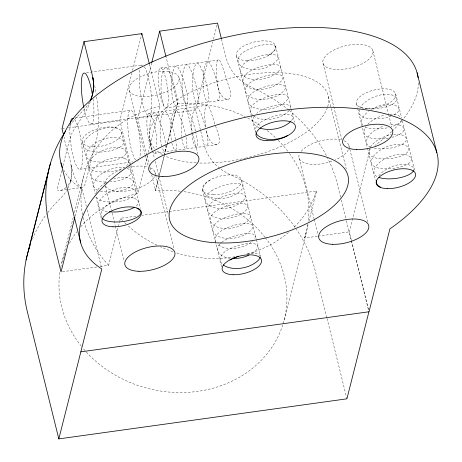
<?xml version="1.0" encoding="UTF-8"?>
<svg xmlns="http://www.w3.org/2000/svg" width="462" height="462" viewBox="0 0 462 462"><rect width="100%" height="100%" fill="white"/><g stroke="black" fill="none" stroke-linecap="round" stroke-linejoin="round"><path stroke-width="0.35" stroke-dasharray="2.31 1.73" d="M180.446 191.21A114.813 100.167 14.2 0 0 155.451 190.748L158.645 177.599M167.244 144.092L177.472 103.09L166.066 56.993M70.316 182.132C75.208 167.059 66.28 151.738 64.079 137.075M61.717 170.721L57.848 186.042L57.438 189.807M62.953 165.846L69.283 140.777L71.471 134.263M61.787 262.757L73.394 216.799M74.451 212.618L83.778 175.716M75.15 216.193L82.028 189.022L81.474 188.658A183.703 81.393 -13.9 0 1 63.49 169.548M130.862 165.084L119.872 120.669L131.837 73.319M132.542 70.536L141.337 35.718M146.835 155.209L137.676 118.191L151.576 63.184M100.104 266.487L108.628 265.303L119.635 221.754M119.808 221.067L120.507 218.301L137.612 215.921M80.7 226.882A114.813 100.167 14.2 0 1 134.656 194.219L137.89 193.486L147.569 155.186M148.273 152.402L159.887 106.439L149.422 64.16M159.35 174.815L164.102 156.012M164.276 155.313L166.742 145.565M166.915 144.872L177.472 103.09M155.451 190.748L158.795 177.518M158.974 176.819L164.253 155.931M164.426 155.232L167.065 144.791M219.848 168.382A46.131 40.246 14.2 0 1 204.146 144.918L195.536 110.141L212.78 41.903M213.484 39.114L217.18 24.492M317.388 236.255L304.649 238.028L308.142 224.203M308.841 221.442L316.522 191.025L141.892 215.327M284.124 320.149L306.115 233.108A114.813 100.167 14.2 0 0 307.946 224.203M351.305 240.165L349.243 231.826L370.137 148.937M316.522 191.025C311.96 205.18 303.713 218.087 292.989 228.372M304.649 238.028L306.115 233.108M70.859 179.978L70.057 182.172L67.787 185.811M90.327 101.594C86.232 113.508 77.287 122.771 71.65 133.882M69.756 125.554L75.45 118.515L82.588 111.111A46.131 40.246 14.2 0 0 89.178 102.576M47.759 212.601L53.453 205.555L60.597 198.152A46.131 40.246 14.2 0 0 66.551 190.708M288.432 232.496C276.426 242.758 261.971 250.052 246.748 254.169M66.095 187.52C63.935 189.114 61.446 190.563 58.686 190.615L57.479 189.957M154.764 153.263L216.932 144.612L218.59 143.59A17.752 6.999 54.2 0 0 219.496 139.998L218.457 134.413L215.275 125.115M159.887 106.439L156.653 107.178A114.813 100.167 14.2 0 0 82.565 214.824M227.858 99.417L229.672 98.695L230.746 96.818L230.619 92.157L222.719 67.261A20.207 4.17 82.1 0 0 216.805 62.376A20.207 4.17 82.1 0 0 217.966 86.071C218.942 91.441 221.512 98.804 227.858 99.417L165.945 108.033A20.207 4.17 82.1 0 1 158.316 77.928A20.207 4.17 82.1 0 1 165.621 78.072A20.207 4.17 82.1 0 1 165.945 108.033M234.777 256.791C215.506 260.06 195.524 258.564 176.813 253.009M86.4 72.753L142.123 65.003M160.649 67.989L218.509 59.939M75.346 117.96L130.353 110.308M148.949 113.282L206.809 105.232M90.997 124.018L148.862 115.974M62.012 128.719L65.581 128.222M68.44 127.824L119.872 120.669M137.676 118.191L195.536 110.141M79.891 169.242L132.756 161.885M60.62 190.413L67.671 189.432M68.376 189.333L81.774 187.474M62.457 271.725L97.263 266.886M318.099 236.157L349.243 231.826M216.932 144.612C210.77 144.779 207.813 137.578 206.774 132.519A20.207 4.17 82.1 0 1 206.295 130.122M172.967 251.761L160.291 246.806M156.982 245.224C146.431 240.113 136.567 233.518 127.91 225.606M124.636 222.563L125.987 223.891M122.557 220.438L120.507 218.301M108.628 265.303L104.672 260.822A114.813 100.167 14.2 0 1 83.143 217.625M214.847 123.943L211.573 113.519A20.207 4.17 82.1 0 0 205.706 106.578A20.207 4.17 82.1 0 0 205.867 127.651M395.668 93.734L401.686 118.064M402.379 120.842L414.761 170.888M372.805 50.491L388.461 113.739M388.634 114.437L391.73 126.946M356.525 103.777L357.559 107.946M357.732 108.639L367.365 147.563M367.538 148.262L375.45 180.232M348.856 145.276L367.775 221.731M323.036 63.41L341.955 139.865M328.367 96.645L346.252 168.93M351.478 240.864L368.509 309.673M340.558 197.159L337.272 183.882A150.185 131.029 14.2 0 0 327.685 158.131M341.251 199.954L346.263 220.224M346.436 220.923L368.745 311.076M275.514 45.784L290.996 108.339M291.17 109.038L294.438 122.239M299.081 158.195L314.044 218.665M314.218 219.358L318.006 234.65M326.865 317.746L315.275 270.923A150.185 131.029 14.2 0 0 296.333 229.187M327.038 318.445L346.927 398.816M236.371 55.827L250.993 114.905M251.166 115.604L255.295 132.282M221.489 39.097L226.137 57.877A46.131 40.246 14.2 0 0 252.073 87.526A150.185 131.029 14.2 0 1 288.692 110.002M241.643 179.833L256.266 238.912M256.433 239.605L260.562 256.289M178.933 77.466L197.852 153.921M202.5 189.87L221.593 267.024M149.653 139.01L152.402 150.133M152.576 150.826L154.47 158.472M155.157 161.255L158.593 175.156M158.766 175.849L168.058 213.38M154.984 172.251L155.498 174.336M155.671 175.029L173.903 248.706M147.008 155.908L149.082 164.293M149.948 167.781L150.987 171.974M151.675 174.769L155.48 190.13M129.158 90.385L144.981 154.325M145.155 155.024L147.909 166.147M131.035 165.777L137.89 193.486M121.489 131.884L129.4 163.854M129.574 164.547L140.408 208.339M105.382 185.863L111.4 210.187M112.087 212.97L115.182 225.479M115.356 226.178L124.128 261.625M82.346 141.921L95.247 194.052M95.934 196.835L101.27 218.382M82.028 189.022L86.33 206.398M87.191 209.875L101.467 267.567M177.448 103.707A114.813 100.167 14.2 0 1 245.074 116.684M247.632 117.972A114.813 100.167 14.2 0 1 261.059 126.022M267.313 130.619A114.813 100.167 14.2 0 1 275.785 137.93M278.274 140.356A114.813 100.167 14.2 0 1 288.196 151.744M289.414 153.384A114.813 100.167 14.2 0 1 308.397 220.732M289.241 110.453A150.185 131.029 14.2 0 1 327.367 157.49M220.957 169.225A46.131 40.246 14.2 0 0 230.082 174.572A150.185 131.029 14.2 0 1 295.951 228.621M265.367 237.711A114.813 100.167 14.2 0 1 282.969 324.185M282.761 324.855A114.813 100.167 14.2 0 1 194.768 391.741A114.813 100.167 14.2 0 1 82.681 347.863M81.387 346.269A114.813 100.167 14.2 0 1 60.066 270.969M60.684 267.527A114.813 100.167 14.2 0 1 64.772 253.43M69.45 243.226A114.813 100.167 14.2 0 1 76.675 231.895M184.015 191.672A114.813 100.167 14.2 0 1 264.945 237.173M68.064 187.953A46.131 40.246 14.2 0 0 71.61 169.745L70.911 164.691A44.086 9.09 82.1 0 0 82.941 187.243L84.916 184.563L85.684 182.167L97.124 136.908L98.418 125.987A44.086 9.09 82.1 0 0 96.564 96.772M144.335 66.834A25.716 5.301 82.1 0 1 151.825 104.822A25.716 5.301 82.1 0 1 143.93 107.987A25.716 5.301 82.1 0 1 139.83 68.636M140.893 65.777A25.716 5.301 82.1 0 1 142.822 65.217M135.597 159.956A25.716 5.301 82.1 0 1 127.714 122.459A25.716 5.301 82.1 0 1 135.401 117.614A25.716 5.301 82.1 0 1 139.772 157.323M138.369 160.799A25.716 5.301 82.1 0 1 137.751 161.192M32.386 239.195A150.242 131.081 14.2 0 1 46.887 213.629M156.046 151.426A20.207 4.17 82.1 0 1 153.072 152.293M151.831 150.133A20.207 4.17 82.1 0 1 146.887 121.437A20.207 4.17 82.1 0 1 152.506 117.897A20.207 4.17 82.1 0 1 156.745 147.037M344.15 140.823A25.716 11.394 -13.9 0 1 349.047 147.43M348.354 149.74A25.716 11.394 -13.9 0 1 335.343 159.904M331.947 161.232A25.716 11.394 -13.9 0 1 306.947 163.658A25.716 11.394 -13.9 0 1 299.59 153.725M301.149 151.345A25.716 11.394 -13.9 0 1 342.123 140.101M150.277 167.798A25.716 11.394 -13.9 0 1 155.174 174.405M154.475 176.715A25.716 11.394 -13.9 0 1 129.533 190.483A25.716 11.394 -13.9 0 1 105.469 185.84M104.984 183.749A25.716 11.394 -13.9 0 1 122.118 169.213M128.292 167.423A25.716 11.394 -13.9 0 1 147.118 166.782M154.395 148.29A91.851 40.696 -13.9 0 1 231.214 77.841A91.851 40.696 -13.9 0 1 327.494 107.253M327.304 107.808A91.851 40.696 -13.9 0 1 246.8 157.813M246.102 157.981A91.851 40.696 -13.9 0 1 198.966 162.988M196.286 162.867A91.851 40.696 -13.9 0 1 165.09 155.965M162.63 154.689A91.851 40.696 -13.9 0 1 156.878 150.722M418.399 82.894A183.703 81.393 -13.9 0 1 402.327 120.218M401.9 120.732A183.703 81.393 -13.9 0 1 392.094 131.196M391.603 131.664A183.703 81.393 -13.9 0 1 375.167 145.339M94.658 85.534A44.086 9.09 82.1 0 1 96.136 93.919M93.035 98.96A25.716 5.301 82.1 0 1 91.944 123.591A25.716 5.301 82.1 0 1 83.945 108.12M74.642 119.594A25.716 5.301 82.1 0 1 82.513 155.931A25.716 5.301 82.1 0 1 75.497 163.704A25.716 5.301 82.1 0 1 70.114 124.613M210.198 180.122A19.982 10.949 -8.7 0 0 207.351 195.928A19.982 10.949 -8.7 0 0 235.187 194.589A19.982 6.578 -18.5 0 0 239.27 183.778A19.982 6.578 -18.5 0 0 212.67 190.107M212.67 190.113A19.982 10.949 -8.7 0 0 209.823 205.919A19.982 10.949 -8.7 0 0 237.659 204.579A19.982 6.578 -18.5 0 0 241.742 193.763A19.982 6.578 -18.5 0 0 215.142 200.092A19.982 10.949 -8.7 0 0 212.295 215.91A19.982 10.949 -8.7 0 0 240.13 214.57A19.982 6.578 -18.5 0 0 244.213 203.754A19.982 6.578 -18.5 0 0 217.614 210.083A19.982 10.949 -8.7 0 0 214.766 225.901A19.982 10.949 -8.7 0 0 242.602 224.561A19.982 6.578 -18.5 0 0 246.685 213.744A19.982 6.578 -18.5 0 0 220.085 220.074A19.982 10.949 -8.7 0 0 217.238 235.891A19.982 10.949 -8.7 0 0 245.074 234.552A19.982 6.578 -18.5 0 0 249.157 223.735A19.982 6.578 -18.5 0 0 222.557 230.064A19.982 10.949 -8.7 0 0 215.858 241.984M222.031 263.79A19.982 10.949 -8.7 0 1 227.506 250.052A19.982 6.578 -18.5 0 1 253.742 243.647A19.982 6.578 -18.5 0 1 250.958 253.996M225.029 240.055A19.982 6.578 -18.5 0 1 247.413 233.454A19.982 6.578 -18.5 0 1 254.4 239.079M252.391 241.233A19.982 6.578 -18.5 0 1 251.726 241.788M250.999 242.342A19.982 6.578 -18.5 0 1 247.551 244.548A19.982 10.949 -8.7 0 1 217.088 243.809M230.105 258.293A19.982 10.949 -8.7 0 1 220.276 243.728M221.616 242.423A19.982 10.949 -8.7 0 1 225.029 240.061M247.02 254.025A19.982 6.578 -18.5 0 1 260.21 256.248M391.782 137.353A19.982 7.409 -6.3 0 0 399.977 125.214A19.982 10.112 -22 0 0 388.998 124.705M388.213 138.109A19.982 7.409 -6.3 0 1 368.295 137.243A19.982 10.112 -22 0 1 365.852 126.6M360.874 107.276A19.982 7.409 -6.3 0 0 388.686 106.035A19.982 7.409 -6.3 0 0 392.561 95.241A19.982 10.112 -22 0 0 374.48 96.777A19.982 10.112 -22 0 0 360.025 108.12M365.096 126.923A19.982 10.112 -22 0 0 365.817 127.246A19.982 7.409 -6.3 0 0 388.144 127.639M362.849 125.231A19.982 10.112 -22 0 1 368.457 111.469M371.408 109.488A19.982 10.112 -22 0 1 395.033 105.238A19.982 7.409 -6.3 0 1 393.047 115.234M359.43 109.586A19.982 10.112 -22 0 0 363.346 117.256A19.982 7.409 -6.3 0 0 391.158 116.026M367.671 124.347A19.982 10.112 -22 0 1 385.354 114.951M389.934 114.299A19.982 10.112 -22 0 1 397.505 115.229A19.982 7.409 -6.3 0 1 401.08 117.827M401.391 120.12A19.982 7.409 -6.3 0 1 391.551 126.732M370.761 147.228A19.982 10.112 -22 0 1 368.087 136.948A19.982 10.112 -22 0 1 384.28 125.895M374.243 148.233A19.982 7.409 -6.3 0 0 400.456 145.207A19.982 7.409 -6.3 0 0 402.448 135.204A19.982 10.112 -22 0 0 393.763 134.373M369.583 148.822A19.982 10.112 -22 0 0 373.232 157.219A19.982 7.409 -6.3 0 0 401.045 155.983A19.982 7.409 -6.3 0 0 404.92 145.195A19.982 10.112 -22 0 0 378.349 151.426A19.982 10.112 -22 0 0 375.71 167.209A19.982 7.409 -6.3 0 0 403.517 165.974A19.982 7.409 -6.3 0 0 407.392 155.18A19.982 10.112 -22 0 0 381.283 161.076A19.982 10.112 -22 0 0 377.46 176.877M370.322 147.332A19.982 10.112 -22 0 1 391.47 134.696M378.759 175.797A19.982 10.112 -22 0 1 409.869 165.182A19.982 7.409 -6.3 0 1 413.848 169.594M267.821 55.556A19.982 6.578 -18.5 0 0 271.904 44.733A19.982 6.578 -18.5 0 0 245.305 51.063A19.982 10.949 -8.7 0 0 242.458 66.88A19.982 10.949 -8.7 0 0 270.293 65.535A19.982 6.578 -18.5 0 0 274.376 54.724A19.982 6.578 -18.5 0 0 247.776 61.053A19.982 10.949 -8.7 0 0 244.929 76.871A19.982 10.949 -8.7 0 0 272.765 75.525A19.982 6.578 -18.5 0 0 276.848 64.715A19.982 6.578 -18.5 0 0 250.248 71.044A19.982 10.949 -8.7 0 0 247.401 86.862A19.982 10.949 -8.7 0 0 275.237 85.516A19.982 6.578 -18.5 0 0 279.319 74.705A19.982 6.578 -18.5 0 0 252.72 81.035A19.982 10.949 -8.7 0 0 249.873 96.847A19.982 10.949 -8.7 0 0 277.708 95.507A19.982 6.578 -18.5 0 0 281.791 84.696A19.982 6.578 -18.5 0 0 255.191 91.026A19.982 10.949 -8.7 0 0 252.35 106.838A19.982 10.949 -8.7 0 0 280.18 105.498M291.58 120.542A19.982 6.578 -18.5 0 0 285.47 114.38A19.982 6.578 -18.5 0 0 262.612 120.992A19.982 10.949 -8.7 0 0 255.648 132.259M290.275 108.541A19.982 6.578 -18.5 0 0 281.023 104.487A19.982 6.578 -18.5 0 0 260.135 111.001A19.982 10.949 -8.7 0 0 256.728 113.375M289.108 110.557A19.982 6.578 -18.5 0 1 282.657 115.494A19.982 10.949 -8.7 0 1 254.065 116.36M252.749 115.321A19.982 10.949 -8.7 0 1 257.669 101.022A19.982 6.578 -18.5 0 1 284.263 94.687A19.982 6.578 -18.5 0 1 280.186 105.503M258.98 127.656A19.982 10.949 -8.7 0 1 254.308 116.037M124.561 158.368A19.982 10.112 -22 0 0 97.984 164.599A19.982 10.112 -22 0 0 95.345 180.376A19.982 7.409 -6.3 0 0 106.612 182.045M117.146 128.396A19.982 10.112 -22 0 0 90.569 134.627A19.982 10.112 -22 0 0 87.93 150.404A19.982 7.409 -6.3 0 0 115.743 149.174A19.982 7.409 -6.3 0 0 119.612 138.381A19.982 10.112 -22 0 0 93.041 144.618A19.982 10.112 -22 0 0 90.402 160.395A19.982 7.409 -6.3 0 0 118.214 159.165A19.982 7.409 -6.3 0 0 122.089 148.371A19.982 10.112 -22 0 0 95.513 154.608A19.982 10.112 -22 0 0 92.874 170.386A19.982 7.409 -6.3 0 0 126.831 165.662M124.561 158.362A19.982 7.409 -6.3 0 1 127.304 165.182M127.033 168.353A19.982 7.409 -6.3 0 1 128.748 176.138A19.982 7.409 -6.3 0 1 110.308 181.878M101.542 217.256A19.982 10.112 -22 0 1 111.336 202.281A19.982 10.112 -22 0 1 134.454 198.331M97.817 190.367A19.982 10.112 -22 0 1 98.729 175.999A19.982 10.112 -22 0 1 123.597 167.521M100.346 191.158A19.982 7.409 -6.3 0 0 127.062 188.548A19.982 7.409 -6.3 0 0 129.504 178.344A19.982 10.112 -22 0 0 113.808 179.025M134.448 198.325A19.982 7.409 -6.3 0 1 134.881 207.022M107.242 211.532A19.982 7.409 -6.3 0 1 102.766 210.354A19.982 10.112 -22 0 1 105.405 194.571A19.982 10.112 -22 0 1 131.976 188.34A19.982 7.409 -6.3 0 1 128.101 199.128A19.982 7.409 -6.3 0 1 100.294 200.364A19.982 10.112 -22 0 1 96.165 196.084M96.183 193.405A19.982 10.112 -22 0 1 104.857 183.235M105.885 182.6A19.982 10.112 -22 0 1 106.941 181.993M206.3 130.74A19.97 3.257 74.6 0 1 205.798 144.756M205.423 127.142A19.97 3.257 74.6 0 0 197.869 107.883A19.97 4.903 89.7 0 0 193.058 112.936A19.97 4.903 89.7 0 0 191.897 132.606M191.996 133.801A19.97 4.903 89.7 0 0 195.282 146.217A19.97 3.257 74.6 0 0 195.778 132.201M195.501 131.017A19.97 3.257 74.6 0 0 187.347 109.35A19.97 4.903 89.7 0 0 182.328 115.315A19.97 4.903 89.7 0 0 181.595 136.429M181.884 138.664A19.97 4.903 89.7 0 0 184.765 147.684A19.97 3.257 74.6 0 0 185.972 137.099M171.916 143.162A19.97 4.903 89.7 0 0 174.243 149.145A19.97 3.257 74.6 0 0 175.987 141.724M171.362 140.125A19.97 4.903 89.7 0 1 171.616 117.741A19.97 4.903 89.7 0 1 176.819 110.811M153.199 152.073A19.97 4.903 89.7 0 1 152.905 151.686M152.067 150.075A19.97 4.903 89.7 0 1 149.965 124.965A19.97 4.903 89.7 0 1 155.781 113.739A19.97 3.257 74.6 0 1 165.598 144.156M175.652 139.657A19.97 3.257 74.6 0 0 166.308 112.272A19.97 4.903 89.7 0 0 160.684 121.818A19.97 4.903 89.7 0 0 161.833 146.402M165.708 145.08A19.97 3.257 74.6 0 1 163.715 150.612A19.97 4.903 89.7 0 1 162.324 147.938M176.825 110.811A19.97 3.257 74.6 0 1 185.516 134.835M217.238 99.492A19.97 3.257 74.6 0 0 217.995 86.642A19.97 3.257 74.6 0 0 209.309 62.618A19.97 4.903 89.7 0 0 203.292 76.201A19.97 4.903 89.7 0 0 206.722 100.959A19.97 3.257 74.6 0 0 207.473 88.109A19.97 3.257 74.6 0 0 198.787 64.085A19.97 4.903 89.7 0 0 192.77 77.668A19.97 4.903 89.7 0 0 196.2 102.42A19.97 3.257 74.6 0 0 196.951 89.57A19.97 3.257 74.6 0 0 188.265 65.546A19.97 4.903 89.7 0 0 182.247 79.129A19.97 4.903 89.7 0 0 185.678 103.886A19.97 3.257 74.6 0 0 186.429 91.037A19.97 3.257 74.6 0 0 177.743 67.013A19.97 4.903 89.7 0 0 171.725 80.596A19.97 4.903 89.7 0 0 175.156 105.348A19.97 3.257 74.6 0 0 175.907 92.498A19.97 3.257 74.6 0 0 167.221 68.474A19.97 4.903 89.7 0 0 161.203 82.057A19.97 4.903 89.7 0 0 164.634 106.814M93.191 146.841A20.207 8.951 -13.9 0 0 121.61 132.432A20.207 8.951 -13.9 0 0 90.95 131.433A20.207 8.951 -13.9 0 0 93.191 146.841M247.216 60.741A20.207 8.951 -13.9 0 0 275.635 46.333A20.207 8.951 -13.9 0 0 244.976 45.34A20.207 8.951 -13.9 0 0 247.216 60.741M367.371 108.691A20.207 8.951 -13.9 0 0 395.79 94.283A20.207 8.951 -13.9 0 0 365.13 93.289A20.207 8.951 -13.9 0 0 367.371 108.691M213.346 194.791A20.207 8.951 -13.9 0 0 241.765 180.382A20.207 8.951 -13.9 0 0 211.105 179.383A20.207 8.951 -13.9 0 0 213.346 194.791M143.087 96.575A25.716 11.394 -13.9 0 0 179.094 78.159A25.716 11.394 -13.9 0 0 139.957 77.033A25.716 11.394 -13.9 0 0 143.087 96.575M336.96 69.6A25.716 11.394 -13.9 0 0 372.973 51.19A25.716 11.394 -13.9 0 0 333.83 50.058A25.716 11.394 -13.9 0 0 336.96 69.6"/><path stroke-width="0.69" d="M28.54 250.086L50.537 163.046M26.08 259.973L48.071 172.927M149.249 63.467L141.869 33.628L84.003 41.678L62.012 128.719L63.56 134.991M74.798 217.585L61.036 271.927L49.163 223.966A150.242 131.081 14.2 0 1 65.685 131.087M141.516 35.02L141.869 33.628M151.755 62.486L159.673 31.15L217.533 23.1L221.321 38.404M368.919 311.775L346.927 398.816L58.818 438.9L101.813 268.953L101.253 268.595A183.703 81.393 -13.9 0 1 156.641 149.318A183.703 81.393 -13.9 0 1 394.513 116.586A183.703 81.393 -13.9 0 1 389.916 228.869L369.023 311.758L80.815 351.859M90.933 99.844C93.341 92.758 94.404 85.054 92.798 77.668L93.613 80.896M417.071 72.707L436.85 152.639M159.673 31.15L165.893 56.295M84.003 41.678L92.602 76.426L93.601 82.698A46.131 40.246 14.2 0 1 90.055 100.912M60.944 162.953L80.723 242.885M58.818 438.9L27.171 311.007A150.242 131.081 14.2 0 1 30.215 244.918M62.665 167.787A183.703 81.393 -13.9 0 1 217.209 39.38A183.703 81.393 -13.9 0 1 418.087 77.72M83.813 107.525A25.716 5.301 82.1 0 1 83.085 73.753A25.716 5.301 82.1 0 1 92.579 95.767M70.259 123.441A25.716 5.301 82.1 0 1 73.163 118.376M249.03 255.053A19.982 10.949 -8.7 0 1 232.461 258.477M223.21 264.888A19.982 10.949 -8.7 0 0 252.489 264.518A19.982 6.578 -18.5 0 0 260.221 257.109M229.972 260.037A19.982 6.578 -18.5 0 1 238.756 256.185M413.582 170.553A19.982 7.409 -6.3 0 1 399.335 177.841A19.982 7.409 -6.3 0 1 378.967 177.495M380.653 187.191A19.982 10.112 -22 0 1 376.547 180.238M290.575 121.621A19.982 6.578 -18.5 0 1 285.129 125.485A19.982 10.949 -8.7 0 1 259.91 128.02M287.601 135.47A19.982 10.949 -8.7 0 1 256.243 133.541M134.136 207.467A19.982 7.409 -6.3 0 1 109.373 211.81M136.919 208.316A19.982 7.409 -6.3 0 1 133.044 219.109A19.982 7.409 -6.3 0 1 105.238 220.345A19.982 10.112 -22 0 1 102.264 218.324M220.859 242.983A91.851 40.696 -13.9 0 0 348.146 176.576A91.851 40.696 -13.9 0 0 207.363 173.724A91.851 40.696 -13.9 0 0 220.859 242.983M112.976 226.773A20.207 8.951 -13.9 0 0 141.389 212.364A20.207 8.951 -13.9 0 0 110.736 211.365A20.207 8.951 -13.9 0 0 112.976 226.773M267.001 140.679A20.207 8.951 -13.9 0 0 295.414 126.265A20.207 8.951 -13.9 0 0 264.761 125.271A20.207 8.951 -13.9 0 0 267.001 140.679M387.156 188.623A20.207 8.951 -13.9 0 0 415.569 174.214A20.207 8.951 -13.9 0 0 384.915 173.221A20.207 8.951 -13.9 0 0 387.156 188.623M233.125 274.723A20.207 8.951 -13.9 0 0 261.544 260.314A20.207 8.951 -13.9 0 0 230.89 259.315A20.207 8.951 -13.9 0 0 233.125 274.723M162.867 176.507A25.716 11.394 -13.9 0 0 198.879 158.096A25.716 11.394 -13.9 0 0 159.737 156.965A25.716 11.394 -13.9 0 0 162.867 176.507M356.739 149.532A25.716 11.394 -13.9 0 0 392.752 131.121A25.716 11.394 -13.9 0 0 353.615 129.989A25.716 11.394 -13.9 0 0 356.739 149.532M332.79 244.317A25.716 11.394 -13.9 0 0 368.803 225.906A25.716 11.394 -13.9 0 0 329.66 224.775A25.716 11.394 -13.9 0 0 332.79 244.317M138.918 271.292A25.716 11.394 -13.9 0 0 174.925 252.881A25.716 11.394 -13.9 0 0 135.788 251.75A25.716 11.394 -13.9 0 0 138.918 271.292"/></g></svg>
